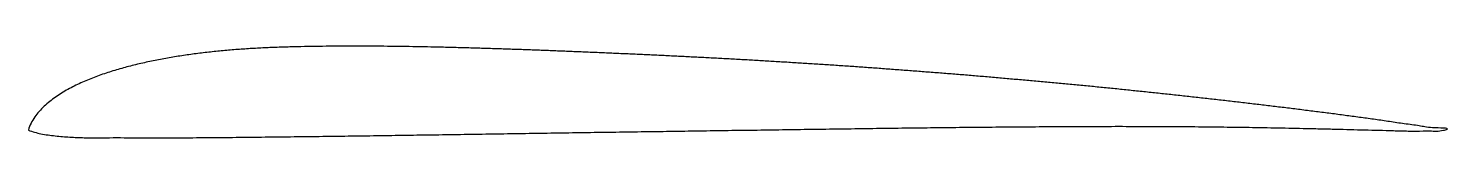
# Model space of a CAD drawing. Header units: millimetres. Extents: x 0.1 to 17, y -0.1 to 1.
import ezdxf

# ---------------------------------------------------------------- set-up
doc = ezdxf.new("R2010")
doc.units = ezdxf.units.MM

msp = doc.modelspace()

# ---------------------------------------------------------------- linework, layer by layer
msp.add_open_spline([(0.093, 0.007), (0.109, 0.064), (0.161, 0.167), (0.279, 0.295), (0.414, 0.403), (0.56, 0.494), (0.715, 0.571), (0.873, 0.637), (1.035, 0.694), (1.2, 0.743), (1.366, 0.787), (1.533, 0.825), (1.702, 0.858), (1.871, 0.887), (2.041, 0.912), (2.212, 0.933), (2.382, 0.951), (2.554, 0.966), (2.725, 0.978), (2.896, 0.987), (3.068, 0.994), (3.24, 0.999), (3.412, 1.003), (3.583, 1.005), (3.755, 1.007), (3.927, 1.007), (4.098, 1.007), (4.27, 1.006), (4.442, 1.004), (4.614, 1.002), (4.785, 0.999), (4.957, 0.995), (5.129, 0.991), (5.3, 0.986), (5.472, 0.981), (5.644, 0.976), (5.815, 0.97), (5.987, 0.964), (6.159, 0.958), (6.33, 0.951), (6.502, 0.944), (6.674, 0.937), (6.845, 0.93), (7.017, 0.922), (7.188, 0.915), (7.36, 0.907), (7.531, 0.899), (7.703, 0.891), (7.874, 0.882), (8.046, 0.874), (8.217, 0.865), (8.389, 0.856), (8.56, 0.846), (8.732, 0.837), (8.903, 0.826), (9.075, 0.816), (9.246, 0.805), (9.418, 0.794), (9.589, 0.783), (9.76, 0.772), (9.932, 0.76), (10.103, 0.748), (10.274, 0.735), (10.446, 0.722), (10.617, 0.709), (10.788, 0.696), (10.959, 0.683), (11.13, 0.669), (11.302, 0.655), (11.473, 0.64), (11.644, 0.625), (11.815, 0.61), (11.986, 0.595), (12.157, 0.579), (12.328, 0.563), (12.499, 0.547), (12.67, 0.531), (12.841, 0.514), (13.012, 0.497), (13.182, 0.479), (13.353, 0.461), (13.524, 0.443), (13.695, 0.425), (13.866, 0.406), (14.036, 0.387), (14.207, 0.368), (14.378, 0.348), (14.548, 0.328), (14.719, 0.308), (14.889, 0.287), (15.059, 0.267), (15.23, 0.245), (15.401, 0.224), (15.571, 0.202), (15.742, 0.179), (15.911, 0.156), (16.08, 0.133), (16.251, 0.108), (16.42, 0.081), (16.604, 0.06), (16.724, 0.029), (16.991, 0.033), (16.84, -0.01), (16.729, 0.001), (16.555, -0.007), (16.383, -0.002), (16.209, 0.003), (16.038, 0.008), (15.868, 0.012), (15.697, 0.016), (15.525, 0.021), (15.352, 0.025), (15.18, 0.029), (15.009, 0.032), (14.837, 0.036), (14.666, 0.039), (14.494, 0.041), (14.322, 0.044), (14.151, 0.046), (13.979, 0.048), (13.807, 0.049), (13.635, 0.05), (13.463, 0.051), (13.292, 0.051), (13.12, 0.052), (12.948, 0.052), (12.777, 0.051), (12.605, 0.051), (12.433, 0.05), (12.261, 0.049), (12.09, 0.048), (11.918, 0.047), (11.746, 0.046), (11.574, 0.044), (11.403, 0.043), (11.231, 0.041), (11.059, 0.039), (10.887, 0.037), (10.716, 0.035), (10.544, 0.033), (10.372, 0.031), (10.201, 0.029), (10.029, 0.026), (9.857, 0.024), (9.685, 0.022), (9.514, 0.019), (9.342, 0.017), (9.17, 0.014), (8.998, 0.012), (8.827, 0.009), (8.655, 0.007), (8.483, 0.005), (8.312, 0.002), (8.14, 0), (7.968, -0.003), (7.796, -0.005), (7.625, -0.008), (7.453, -0.01), (7.281, -0.013), (7.11, -0.015), (6.938, -0.018), (6.766, -0.02), (6.594, -0.023), (6.423, -0.025), (6.251, -0.028), (6.079, -0.031), (5.907, -0.033), (5.736, -0.036), (5.564, -0.038), (5.392, -0.041), (5.221, -0.044), (5.049, -0.046), (4.877, -0.049), (4.705, -0.051), (4.534, -0.054), (4.362, -0.056), (4.19, -0.059), (4.019, -0.061), (3.847, -0.064), (3.675, -0.066), (3.503, -0.068), (3.332, -0.07), (3.16, -0.072), (2.988, -0.074), (2.816, -0.076), (2.645, -0.078), (2.473, -0.08), (2.301, -0.081), (2.129, -0.083), (1.958, -0.084), (1.786, -0.084), (1.614, -0.084), (1.443, -0.084), (1.271, -0.084), (1.099, -0.082), (0.927, -0.086), (0.756, -0.084), (0.584, -0.078), (0.412, -0.062), (0.246, -0.042), (0.142, -0.012), (0.093, 0.007)], degree=3, knots=[0, 0, 0, 0, 0.173084, 0.344214, 0.517292, 0.690129, 0.862162, 1.033746, 1.205318, 1.376992, 1.548704, 1.720451, 1.892211, 2.063977, 2.235743, 2.407483, 2.579214, 2.75095, 2.9227, 3.094469, 3.266249, 3.438022, 3.609775, 3.781519, 3.953259, 4.124998, 4.296738, 4.46848, 4.640223, 4.811969, 4.983715, 5.155461, 5.327205, 5.498949, 5.670691, 5.842432, 6.014174, 6.185915, 6.357656, 6.529396, 6.701137, 6.872878, 7.044619, 7.216361, 7.388103, 7.559846, 7.731589, 7.903332, 8.075074, 8.246815, 8.418556, 8.590298, 8.762038, 8.933779, 9.10552, 9.277261, 9.449003, 9.620746, 9.792488, 9.964231, 10.135973, 10.307716, 10.479458, 10.6512, 10.822942, 10.994683, 11.166423, 11.338164, 11.509904, 11.681645, 11.853386, 12.025129, 12.196873, 12.368619, 12.540365, 12.712111, 12.883854, 13.055592, 13.227324, 13.399049, 13.570773, 13.742504, 13.914249, 14.086015, 14.257809, 14.429612, 14.601391, 14.773111, 14.944739, 15.116272, 15.287835, 15.459586, 15.631682, 15.804138, 15.976349, 16.147549, 16.317148, 16.487471, 16.6626, 16.84139, 17.002976, 17.175026, 17.219015, 17.378912, 17.546546, 17.725544, 17.898972, 18.068657, 18.23863, 18.410169, 18.582525, 18.754914, 18.926893, 19.098571, 19.270108, 19.441664, 19.613326, 19.78507, 19.95686, 20.128664, 20.300448, 20.472206, 20.643945, 20.815672, 20.987396, 21.159123, 21.330857, 21.502597, 21.67434, 21.846086, 22.017832, 22.189577, 22.36132, 22.533061, 22.704801, 22.876541, 23.048281, 23.22002, 23.391761, 23.563501, 23.735242, 23.906983, 24.078724, 24.250466, 24.422207, 24.593948, 24.765689, 24.93743, 25.10917, 25.280911, 25.452652, 25.624392, 25.796133, 25.967874, 26.139615, 26.311356, 26.483097, 26.654837, 26.826578, 26.998319, 27.17006, 27.341801, 27.513542, 27.685282, 27.857023, 28.028764, 28.200505, 28.372246, 28.543986, 28.715727, 28.887468, 29.059209, 29.23095, 29.402691, 29.574431, 29.746172, 29.917913, 30.089654, 30.261395, 30.433136, 30.604877, 30.776617, 30.948358, 31.120099, 31.29184, 31.463581, 31.635322, 31.807063, 31.978803, 32.150545, 32.322286, 32.494027, 32.665767, 32.837508, 33.009249, 33.180989, 33.352701, 33.524551, 33.696737, 33.869922, 34.023541, 34.023541, 34.023541, 34.023541])

doc.saveas('drawing.dxf')
